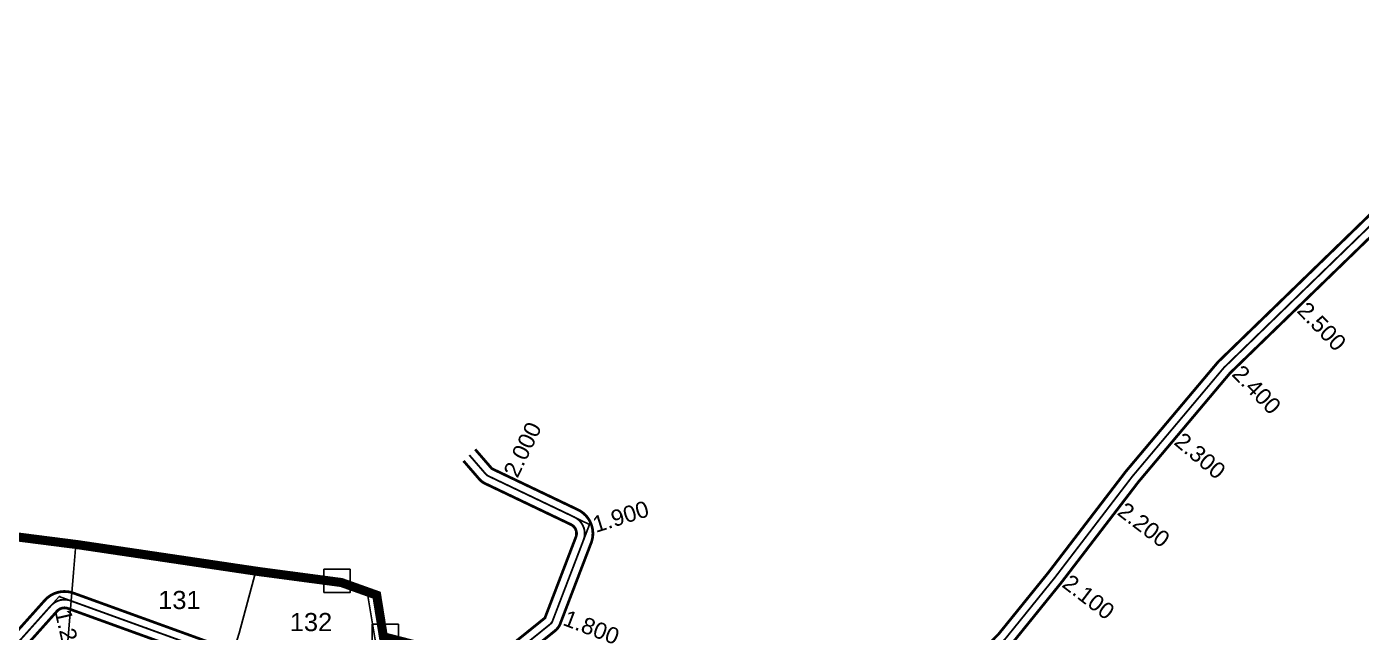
# Model space of a CAD drawing. Header units: inches. Extents: x 206739 to 240559, y 1587423 to 1599564.
# Drawn here: x 211942 to 213410, y 1592678 to 1593344 of the extents above; entities that cross this region are included whole.
import ezdxf
from ezdxf.enums import TextEntityAlignment as Align

# ---------------------------------------------------------------- set-up
doc = ezdxf.new("R2010")
doc.units = ezdxf.units.IN
doc.header["$MEASUREMENT"] = 0
doc.linetypes.add('DASHED2', pattern=[0.375, 0.25, -0.125])
doc.linetypes.add('HIDDEN2', pattern=[0.1875, 0.125, -0.0625])
for name, color, linetype in [('BLOCK', 72, 'Continuous'), ('BOUNDRY STONES', 240, 'Continuous'), ('CANAL1', 7, 'Continuous'), ('CSMark', 72, 'Continuous'), ('PLOTS', 7, 'Continuous'), ('ROADS', 1, 'Continuous'), ('text2', 7, 'Continuous'), ('VILLAGE BOUNDRY', 5, 'Continuous')]:
    doc.layers.add(name, color=color, linetype=linetype)
doc.styles.add('FONT1', font='Arial')
doc.styles.get("Standard").update_dxf_attribs({"font": 'arial.ttf'})

# ---------------------------------------------------------------- blocks, each defined once
blk = doc.blocks.new('CIRCLE-BOX')
for p, q in [((-0.5, 0), (0.5, 0)), ((0, 0.5), (0, -0.5))]:
    blk.add_line(p, q)
blk.add_circle((0, 0), 0.2)

msp = doc.modelspace()

# ---------------------------------------------------------------- linework, layer by layer
at = {"layer": 'BOUNDRY STONES', "color": 1}
for points in [[(212268.88323, 1592747.15168), (212297.67207, 1592747.09402), (212297.62076, 1592721.478), (212268.83193, 1592721.53565)], [(212322.05765, 1592686.57582), (212350.84648, 1592686.51816), (212350.79518, 1592660.90214), (212322.00635, 1592660.9598)]]:
    msp.add_lwpolyline(points, close=True, dxfattribs=at)
at = {"layer": 'CANAL1', "color": 200, "linetype": 'ByBlock', "ltscale": 40, "const_width": 3}
for points in [[(211255.56094, 1591927.09221), (211725.84993, 1592156.01595, 0.0814245293), (211727.43499, 1592157.1368), (211993.38294, 1592419.17375, -0.1936889339), (212009.92227, 1592426.07601), (212707.13038, 1592434.93883, 0.1547251941), (212710.57318, 1592436.07869), (212938.09301, 1592600.83443), (213011.26284, 1592675.98183), (213065.92717, 1592743.56681), (213150.98064, 1592854.63664), (213252.4062, 1592975.14226), (213630.99429, 1593342.6251)], [(211263.43906, 1591910.90779), (211733.72806, 1592139.83154, 0.0814245293), (211740.06828, 1592144.31495), (212006.01623, 1592406.3519, -0.1936889339), (212010.15106, 1592408.07746), (212707.35918, 1592416.94028, 0.1547251941), (212721.13035, 1592421.49973), (212949.90699, 1592587.16557), (213024.73716, 1592664.01817), (213080.07283, 1592732.43319), (213165.01936, 1592843.36336), (213265.5938, 1592962.85774), (213637.00571, 1593323.3749)], [(211839.5406, 1592549.31268), (211975.19569, 1592700.92719, -0.3061898991), (211987.14048, 1592703.93454), (212145.87695, 1592646.42133), (212198.86838, 1592610.46286, 0.1236492458), (212207.56258, 1592607.28776), (212304.40872, 1592597.16951, 0.0579233787), (212308.79588, 1592597.22048), (212448.62052, 1592615.1219, 0.1722870749), (212459.96631, 1592620.86463), (212491.10849, 1592653.56392), (212523.04549, 1592679.29866, 0.1325712781), (212528.87025, 1592687.30553), (212562.81415, 1592776.05043, 0.3908353252), (212548.23189, 1592812.57643), (212453.57593, 1592857.81024), (212435.26101, 1592878.97415)], [(211826.4594, 1592561.68732), (211961.78135, 1592712.9295, -0.3061898991), (211993.27216, 1592720.85798), (212151.89116, 1592663.38732, -0.0622282074), (212156.08736, 1592661.24574), (212209.18322, 1592625.21641), (212306.39474, 1592615.05998), (212446.68692, 1592633.02127), (212478.02859, 1592665.93002, -0.032891302), (212479.86579, 1592667.62115), (212511.96166, 1592693.48391), (212546.00198, 1592782.48089, 0.3908353252), (212540.47077, 1592796.33558), (212446.0032, 1592841.47938, -0.1032763158), (212439.82828, 1592846.18933), (212422.37441, 1592866.35825)]]:
    msp.add_lwpolyline(points, format="xyb", dxfattribs=at)
at = {"layer": 'CANAL1', "color": 1, "linetype": 'HIDDEN2', "ltscale": 50, "const_width": 2}
msp.add_lwpolyline([(211259.5, 1591919), (211732, 1592149), (212004, 1592417), (212712, 1592426), (212944, 1592594), (213018, 1592670), (213073, 1592738), (213158, 1592849), (213259, 1592969), (213634, 1593333)], dxfattribs=at)
msp.add_lwpolyline([(211833, 1592555.5), (211968.48852, 1592706.92835, -0.3061898991), (211990.20632, 1592712.39626), (212148.82532, 1592654.92561, -0.0622282074), (212151.03385, 1592653.79846), (212203.92189, 1592617.91014, 0.1236492458), (212208.49779, 1592616.23904), (212305.34393, 1592606.12078, 0.0579233787), (212307.65296, 1592606.14761), (212447.4776, 1592624.04904, 0.1722870749), (212453.44907, 1592627.07152), (212484.54584, 1592659.72313, -0.032891302), (212485.51278, 1592660.6132), (212517.3985, 1592686.30662, 0.1325712781), (212520.46416, 1592690.52076), (212554.40806, 1592779.26566, 0.3908353252), (212544.35133, 1592804.456), (212449.88375, 1592849.5998, -0.1032763158), (212446.6338, 1592852.07872), (212428.81771, 1592872.6662)], format="xyb", dxfattribs=at)
at = {"layer": 'CSMark', "linetype": 'Continuous'}
for p in [(213408.89663, 1593114.49966), (213408.89663, 1593114.49966), (213337.14138, 1593044.84923), (213337.14138, 1593044.84923), (213265.38612, 1592975.19879), (213265.38612, 1592975.19879), (213200.33703, 1592899.30143), (213200.33703, 1592899.30143), (212468.94139, 1592840.49261), (213137.17478, 1592821.80471), (212554.81135, 1592792.39565), (213076.37669, 1592742.40955), (211978.91943, 1592713.08563), (212523.46488, 1592698.36601), (212073.44682, 1592682.23666)]:
    msp.add_point(p, dxfattribs=at)
at = {"layer": 'PLOTS'}
for points in [[(211854.30166, 1592499.17325), (211924.42866, 1592486.28801), (211961.04345, 1592564.66027), (211980.28103, 1592614.67396), (211985.72987, 1592650.3665), (211993.48742, 1592743.5243), (211996.05639, 1592774.3742)], [(211985.33251, 1592647.76356), (212106.345, 1592637.79885), (212147.01805, 1592630.74081), (212155.63812, 1592625.38855), (212159.95547, 1592626.40588), (212175.46797, 1592676.6469), (212193.75453, 1592745.0462)]]:
    msp.add_lwpolyline(points, dxfattribs=at)
at = {"layer": 'ROADS'}
msp.add_lwpolyline([(212257.31204, 1592226.3662), (212272.52432, 1592288.23298), (212295.81348, 1592325.10179), (212295.18089, 1592430.38515), (212310.12474, 1592518.6427), (212314.93531, 1592599.30076), (212326.45829, 1592662.62084), (212316.32887, 1592722.3528)], dxfattribs=at)
at = {"layer": 'text2', "linetype": 'Continuous'}
msp.add_lwpolyline([(212428.81771, 1592872.6662), (212448, 1592850.5), (212561, 1592796.5), (212519.5, 1592688), (212485, 1592660.2), (212451, 1592624.5), (212306.5, 1592606), (212206, 1592616.5), (212150, 1592654.5), (211977.5, 1592717), (211833, 1592555.5), (211755.5, 1592478), (211630.5, 1592471), (211498, 1592495.5), (211198.5, 1592540), (211053, 1592562.5), (210909, 1592570.5), (210904, 1592547)], dxfattribs=at)
at = {"layer": 'VILLAGE BOUNDRY', "linetype": 'DASHED2', "ltscale": 50}
msp.add_lwpolyline([(211874.06028, 1592789.99331, 10, 10, 0), (211997.5003, 1592774.18933, 10, 10, 0), (212197.66889, 1592744.46493, 10, 10, 0), (212288.08096, 1592732.44561, 10, 10, 0), (212326.87188, 1592718.58584, 10, 10, 0), (212334.26362, 1592672.79923, 10, 10, 0), (212557.38768, 1592615.15766, 10, 10, 0)], format="xyseb", dxfattribs=at)

# ---------------------------------------------------------------- block references
at = {"layer": 'BLOCK'}
for p in [(213259, 1592969, 89.248), (213259, 1592969, 89.248), (212448, 1592851, 89.44), (213158, 1592849, 89.113), (212561, 1592797, 89.707), (213073, 1592738, 89.139), (211978, 1592717, 90.384), (212519, 1592688, 89.742)]:
    msp.add_blockref('CIRCLE-BOX', p, dxfattribs=at)

# ---------------------------------------------------------------- texts
at = {"layer": 'CSMark', "color": 1, "linetype": 'Continuous', "style": 'FONT1'}
for s, rotation, p in [('2.500', 314.14721615, (213344.80292, 1593036.95615)), ('2.400', 314.14721621, (213273.04767, 1592967.30572)), ('2.000', 64.4579788, (212473.68429, 1592850.41757)), ('2.300', 319.913799, (213208.75287, 1592892.21809)), ('1.900', 17.4126629, (212565.30727, 1592795.68742)), ('2.200', 322.5563442, (213145.90825, 1592815.11692)), ('2.100', 322.55634414, (213085.11015, 1592735.72176)), ('1.200', 282.926188, (211981.38009, 1592702.36438)), ('1.800', 339.0687234, (212533.73898, 1592694.43628))]:
    msp.add_text(s, height=18, rotation=rotation, dxfattribs=at).set_placement(p, align=Align.MIDDLE_LEFT)
at = {"layer": 'PLOTS'}
for s, p in [('131', (212086.54268, 1592703.24336)), ('132', (212231.29044, 1592678.9476))]:
    msp.add_text(s, height=20, dxfattribs=at).set_placement(p)

doc.saveas('drawing.dxf')
